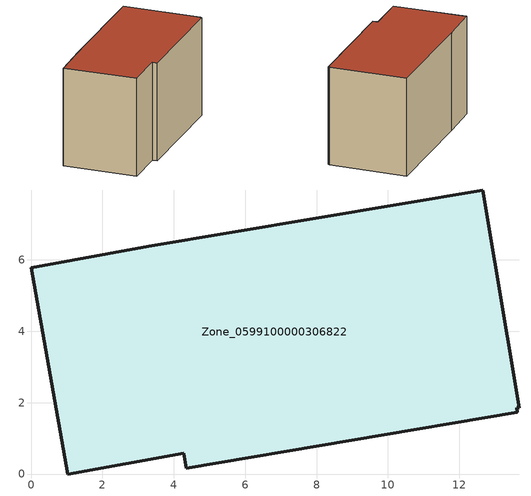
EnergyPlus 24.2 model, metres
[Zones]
Zone_0599100000306822
 floor ground (C_G): 13.6,1.85 13.63,1.72 4.35,0.17 4.28,0.58 1.03,0 0,5.78 3.3,6.39 12.66,7.96 13.69,1.86 z0
 wall outside (C_F): 3.3,6.39 0,5.78 1.03,0 4.28,0.58 4.35,0.17 13.63,1.72 13.6,1.85 13.69,1.86 12.66,7.96 3.3,6.39 z0:7.9
 roof outside (C_R): 13.69,1.86 12.66,7.96 3.3,6.39 0,5.78 1.03,0 4.28,0.58 4.35,0.17 13.63,1.72 13.6,1.85 z7.9
[BUILDING]
Pand.0599100000306822: North Axis=0; Terrain=City; Loads Convergence Tolerance Value=0.04; Temperature Convergence Tolerance Value=0.4; Solar Distribution=FullExterior; Maximum Number of Warmup Days=25; Minimum Number of Warmup Days=1
[Site:Location]
Rotterdam.The.Hague.AP_ZH_NLD Design_Conditions: Latitude=51.96; Longitude=4.45; Time Zone=1; Elevation=-4.5
[SITE:GROUNDTEMPERATURE:BUILDINGSURFACE]
18, 18, 18, 18, 18, 18, 18, 18, 18, 18, 18, 18
[MATERIAL] Thermal Absorptance=0.9; Solar Absorptance=0.7; Visible Absorptance=0.7
Name | Roughness | Thickness | Conductivity | Density | Specific Heat
G.TC.1975-1991 | MediumSmooth | 0.15 | 0.288461 | 540 | 1210
F.TC.1975-1991 | Rough | 0.3 | 0.230769 | 1920 | 840
R.TC.1975-1991 | MediumRough | 0.2 | 0.153846 | 1500 | 1000
[CONSTRUCTION]
C_G: G.TC.1975-1991
C_F: F.TC.1975-1991
C_R: R.TC.1975-1991
[ZONE]
Zone_0599100000306822: Type=1; Multiplier=1; Ceiling Height=Autocalculate; Volume=Autocalculate; Floor Area=autocalculate; Part of Total Floor Area=Yes
[ZONEINFILTRATION:DESIGNFLOWRATE]
Infil_Zone_0599100000306822: Zone or ZoneList or Space or SpaceList=Zone_0599100000306822; Schedule=AlwaysOn; Design Flow Rate Calculation Method=Flow/Area; Flow Rate per Floor Area=0.003; Constant Term Coefficient=1; Temperature Term Coefficient=0; Velocity Term Coefficient=0; Velocity Squared Term Coefficient=0
[HVACTEMPLATE:ZONE:IDEALLOADSAIRSYSTEM]
Zone_0599100000306822: Maximum Heating Supply Air Temperature=50; Minimum Cooling Supply Air Temperature=13; Maximum Heating Supply Air Humidity Ratio=0.0156; Minimum Cooling Supply Air Humidity Ratio=0.0077; Heating Limit=NoLimit; Cooling Limit=NoLimit; Dehumidification Control Type=ConstantSensibleHeatRatio; Cooling Sensible Heat Ratio=0.7; Dehumidification Setpoint=60; Humidification Control Type=None; Humidification Setpoint=30; Outdoor Air Method=None; Outdoor Air Flow Rate per Person=0.00944; Outdoor Air Flow Rate per Zone Floor Area=0; Outdoor Air Flow Rate per Zone=0; Demand Controlled Ventilation Type=None; Outdoor Air Economizer Type=NoEconomizer; Heat Recovery Type=None; Sensible Heat Recovery Effectiveness=0.7; Latent Heat Recovery Effectiveness=0.65
[ZONECONTROL:THERMOSTAT]
ThermostatControl_Zone_0599100000306822: Zone or ZoneList=Zone_0599100000306822; Control Type Schedule=DualSetpointControlType; Control 1=Thermostat_Zone_0599100000306822; Temperature Difference Between Cutout And Setpoint=0
[THERMOSTATSETPOINT:DUALSETPOINT]
Thermostat_Zone_0599100000306822: Heating Setpoint Temperature Schedule=HeatingSetpoint_Zone_0599100000306822; Cooling Setpoint Temperature Schedule=CoolingSetpoint_Zone_0599100000306822
[SCHEDULE:COMPACT]
HeatingSetpoint_Zone_0599100000306822: Through: 12/31, For: AllDays, Until: 24:00, 21
CoolingSetpoint_Zone_0599100000306822: Through: 12/31, For: AllDays, Until: 24:00, 24
DualSetpointControlType: Through: 12/31, For: AllDays, Until: 24:00, 4
AlwaysOn: Through: 12/31, For: AllDays, Until: 24:00, 1
